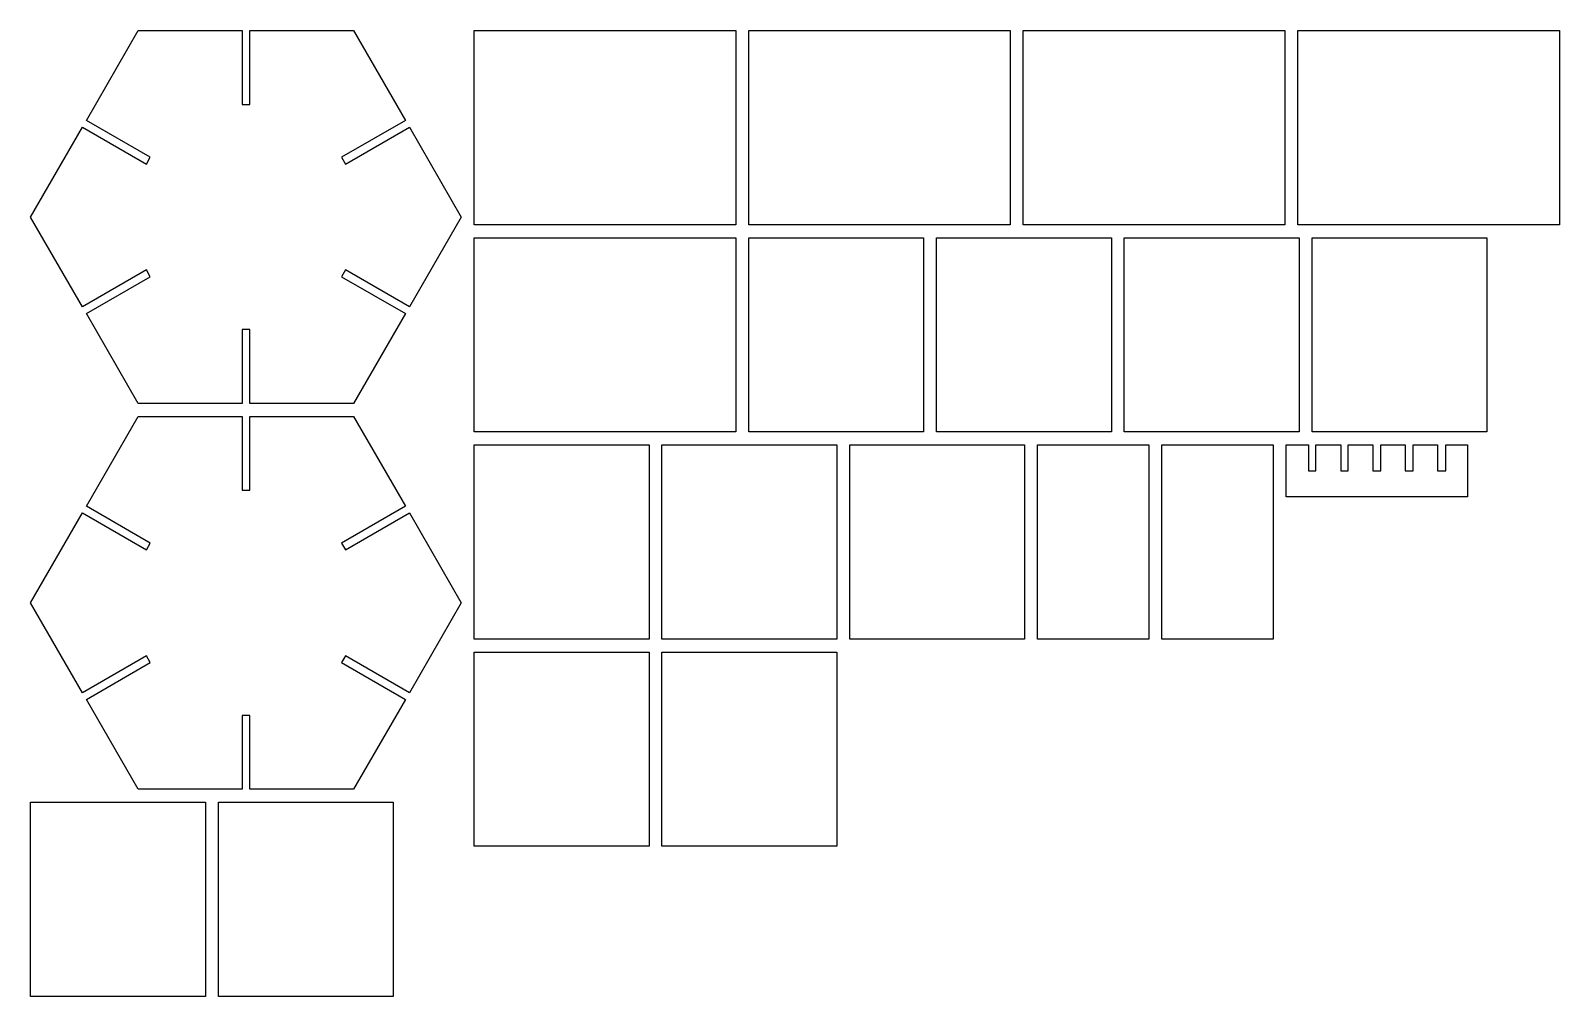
# Model space of a CAD drawing. Extents: x 4 to 594, y 23 to 396.
import ezdxf

# ---------------------------------------------------------------- set-up
doc = ezdxf.new("R2010")
doc.units = 0
doc.layers.add('CUT', color=1, linetype='CONTINUOUS')

msp = doc.modelspace()

# ---------------------------------------------------------------- linework, layer by layer
at = {"layer": 'CUT'}
for points in [[(170.277, 324), (150.242, 289.299), (125.561, 303.549), (124.061, 300.951), (148.742, 286.701), (128.708, 252), (88.638, 252), (88.638, 280.5), (85.638, 280.5), (85.638, 252), (45.569, 252), (25.535, 286.701), (50.216, 300.951), (48.716, 303.549), (24.035, 289.299), (4, 324), (24.035, 358.701), (48.716, 344.451), (50.216, 347.049), (25.535, 361.299), (45.569, 396), (85.638, 396), (85.638, 367.5), (88.638, 367.5), (88.638, 396), (128.708, 396), (148.742, 361.299), (124.061, 347.049), (125.561, 344.451), (150.242, 358.701)], [(175.277, 396), (276.277, 396), (276.277, 321), (175.277, 321)], [(281.277, 396), (382.277, 396), (382.277, 321), (281.277, 321)], [(387.277, 396), (488.277, 396), (488.277, 321), (387.277, 321)], [(493.277, 396), (594.277, 396), (594.277, 321), (493.277, 321)], [(175.277, 316), (276.277, 316), (276.277, 241), (175.277, 241)], [(281.277, 316), (348.777, 316), (348.777, 241), (281.277, 241)], [(353.777, 316), (421.277, 316), (421.277, 241), (353.777, 241)], [(426.277, 316), (493.777, 316), (493.777, 241), (426.277, 241)], [(498.777, 316), (566.277, 316), (566.277, 241), (498.777, 241)], [(170.277, 175), (150.242, 140.299), (125.561, 154.549), (124.061, 151.951), (148.742, 137.701), (128.708, 103), (88.638, 103), (88.638, 131.5), (85.638, 131.5), (85.638, 103), (45.569, 103), (25.535, 137.701), (50.216, 151.951), (48.716, 154.549), (24.035, 140.299), (4, 175), (24.035, 209.701), (48.716, 195.451), (50.216, 198.049), (25.535, 212.299), (45.569, 247), (85.638, 247), (85.638, 218.5), (88.638, 218.5), (88.638, 247), (128.708, 247), (148.742, 212.299), (124.061, 198.049), (125.561, 195.451), (150.242, 209.701)], [(175.277, 236), (242.777, 236), (242.777, 161), (175.277, 161)], [(247.777, 236), (315.277, 236), (315.277, 161), (247.777, 161)], [(320.277, 236), (387.777, 236), (387.777, 161), (320.277, 161)], [(392.777, 236), (435.777, 236), (435.777, 161), (392.777, 161)], [(440.777, 236), (483.777, 236), (483.777, 161), (440.777, 161)], [(488.777, 236), (497.377, 236), (497.377, 226), (500.177, 226), (500.177, 236), (509.827, 236), (509.827, 226), (512.727, 226), (512.727, 236), (522.277, 236), (522.277, 226), (525.277, 226), (525.277, 236), (534.727, 236), (534.727, 226), (537.827, 226), (537.827, 236), (547.177, 236), (547.177, 226), (550.377, 226), (550.377, 236), (558.777, 236), (558.777, 216), (488.777, 216)], [(175.277, 156), (242.777, 156), (242.777, 81), (175.277, 81)], [(247.777, 156), (315.277, 156), (315.277, 81), (247.777, 81)], [(4, 98), (71.5, 98), (71.5, 23), (4, 23)], [(76.5, 98), (144, 98), (144, 23), (76.5, 23)]]:
    msp.add_lwpolyline(points, close=True, dxfattribs=at)

doc.saveas('drawing.dxf')
